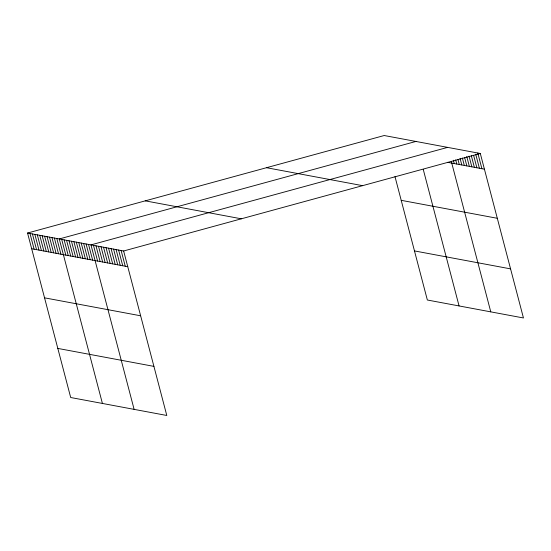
<?xml version="1.0" encoding="UTF-8"?>
<svg xmlns="http://www.w3.org/2000/svg" width="551" height="551" viewBox="0 0 551 551"><rect width="100%" height="100%" fill="white"/><g stroke="black" fill="none" stroke-linecap="round" stroke-linejoin="round"><path stroke-width="0.83" d="M27.55 233.032L123.644 250.987L166.795 415.475L70.7 397.519L27.55 233.032L384.205 135.525L480.3 153.481L523.45 317.968L427.356 300.013L394.984 176.602M415.915 141.449L59.26 238.955L102.41 403.442M447.626 147.379L90.97 244.878L134.12 409.372M123.644 250.987L480.3 153.481M447.681 162.331L484.419 169.191M266.512 167.704L362.599 185.659M401.211 200.33L497.298 218.292M414.476 250.919L510.57 268.874M145.244 200.853L241.338 218.809M31.669 248.742L127.763 266.698M44.555 297.836L140.643 315.792M57.821 348.418L153.915 366.381M477.786 153.013L481.905 168.723M475.706 154.197L479.391 168.255M473.626 155.382L476.877 167.786M471.332 155.74L474.37 167.318M469.032 156.098L471.856 166.85M466.738 156.456L469.342 166.374M464.658 157.634L466.828 165.906M462.365 157.992L464.314 165.438M460.064 158.351L461.8 164.969M457.984 159.535L459.286 164.501M455.691 159.893L456.772 164.026M453.39 160.251L454.258 163.557M451.317 161.436L490.776 311.866M423.258 169.439L459.066 305.936M121.13 250.519L125.249 266.229M118.617 250.051L122.735 265.761M116.103 249.575L120.221 265.293M113.589 249.107L117.714 264.817M111.075 248.639L115.2 264.349M108.561 248.17L112.686 263.881M106.047 247.702L110.172 263.412M103.533 247.227L107.659 262.944M101.026 246.758L105.145 262.469M98.512 246.29L102.631 262M95.998 245.822L100.117 261.532M93.484 245.353L97.603 261.064M88.532 244.424L92.651 260.141M86.094 243.969L90.212 259.679M83.656 243.514L87.774 259.225M81.211 243.06L85.336 258.77M78.772 242.605L82.898 258.316M76.334 242.144L80.46 257.861M73.896 241.689L78.015 257.4M71.458 241.235L75.577 256.945M69.02 240.78L73.138 256.49M66.575 240.326L70.7 256.036M64.136 239.864L68.262 255.581M61.698 239.41L65.824 255.12M56.822 238.5L60.941 254.211M54.384 238.046L58.502 253.756M51.946 237.584L56.064 253.302M49.5 237.13L53.626 252.847M47.062 236.675L51.188 252.386M44.624 236.221L48.75 251.931M42.186 235.766L46.305 251.476M39.748 235.311L43.866 251.022M37.31 234.85L41.428 250.567M34.865 234.395L38.99 250.106M32.426 233.941L36.552 249.651M29.988 233.486L34.114 249.197"/></g></svg>
